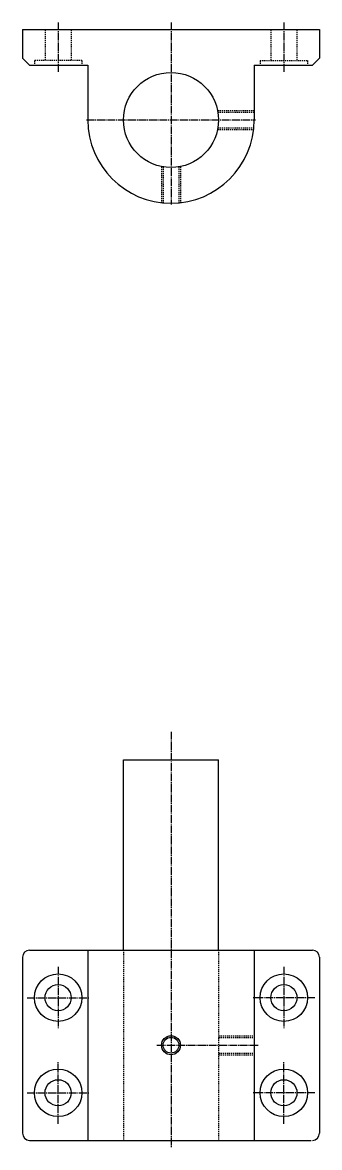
# Model space of a CAD drawing. Extents: x 43 to 671, y 40 to 653.
# Drawn here: x 546.3 to 671.3, y 179.4 to 652.5 of the extents above; entities outside this region: 2.
import ezdxf

# ---------------------------------------------------------------- set-up
doc = ezdxf.new("R2010")
doc.units = 0
doc.header["$LTSCALE"] = 0.25
doc.linetypes.add('CENTER', pattern=[17.5, 13, -1.5, 1.5, -1.5])
doc.linetypes.add('DASHED', pattern=[3.5, 2, -1.5])
doc.layers.get('0').update_dxf_attribs({"linetype": 'CONTINUOUS'})
doc.layers.add('CENTER', color=1, linetype='CENTER')
doc.styles.get("Standard").update_dxf_attribs({"font": 'txt', "bigfont": 'BIGFONT'})

msp = doc.modelspace()

# ---------------------------------------------------------------- linework, layer by layer
for p, q in [((546.26, 649.53), (671.26, 649.53)), ((546.26, 649.53), (546.26, 637.53)), ((671.26, 649.53), (671.26, 637.53)), ((546.26, 637.53), (549.26, 634.53)), ((549.26, 634.53), (573.76, 634.53)), ((573.76, 634.53), (573.76, 611.53)), ((643.76, 634.53), (643.76, 611.53)), ((643.76, 634.53), (668.26, 634.53)), ((668.26, 634.53), (671.26, 637.53)), ((588.76, 342.43), (628.76, 342.43)), ((588.76, 262.43), (588.76, 342.43)), ((628.76, 262.43), (628.76, 342.43)), ((549.26, 262.43), (668.26, 262.43)), ((573.76, 262.43), (573.76, 182.43)), ((643.76, 262.43), (643.76, 182.43)), ((546.26, 259.43), (546.26, 185.43)), ((671.26, 259.43), (671.26, 185.43)), ((549.26, 182.43), (667.76, 182.43)), ((578.88, 182.43), (578.88, 182.43)), ((608.51, 182.43), (608.51, 182.43))]:
    msp.add_line(p, q)
at = {"color": 3, "linetype": 'DASHED'}
for p, q in [((555.76, 649.53), (555.76, 636.53)), ((566.76, 649.53), (566.76, 636.53)), ((650.76, 649.53), (650.76, 636.53)), ((661.76, 649.53), (661.76, 636.53)), ((571.26, 636.53), (551.26, 636.53)), ((551.26, 636.53), (551.26, 634.53)), ((571.26, 636.53), (571.26, 634.53)), ((646.26, 636.53), (666.26, 636.53)), ((646.26, 636.53), (646.26, 634.53)), ((666.26, 636.53), (666.26, 634.53)), ((628.35, 615.53), (643.76, 615.53)), ((628.48, 614.85), (643.76, 614.85)), ((628.35, 607.53), (643.53, 607.53)), ((628.48, 608.2), (643.6, 608.2)), ((604.76, 591.93), (604.76, 576.76)), ((605.43, 591.8), (605.43, 576.68)), ((612.08, 591.8), (612.08, 576.68)), ((612.76, 591.93), (612.76, 576.76)), ((588.76, 262.43), (588.76, 182.43)), ((628.76, 262.43), (628.76, 182.43)), ((628.76, 226.43), (643.76, 226.43)), ((628.76, 225.75), (643.76, 225.75)), ((628.76, 219.1), (643.76, 219.1)), ((628.76, 218.43), (643.76, 218.43))]:
    msp.add_line(p, q, dxfattribs=at)
for centre, radius in [((608.76, 611.53), 20), ((561.26, 242.43), 10), ((656.26, 242.43), 10), ((561.26, 242.43), 5.5), ((656.26, 242.43), 5.5), ((608.76, 222.43), 3.32), ((561.26, 202.43), 10), ((656.26, 202.43), 10), ((561.26, 202.43), 5.5), ((656.26, 202.43), 5.5)]:
    msp.add_circle(centre, radius)
at = {"color": 3}
msp.add_circle((608.76, 222.43), 4, dxfattribs=at)
for centre, radius, start, end in [((608.76, 611.53), 35, 180, 0), ((549.26, 259.43), 3, 90, 180), ((668.26, 259.43), 3, 0, 90), ((549.26, 185.43), 3, 180, 270), ((668.26, 185.43), 3, 270, 0)]:
    msp.add_arc(centre, radius, start, end)
at = {"layer": 'CENTER', "color": 1, "linetype": 'CENTER'}
for p, q in [((561.26, 652.53), (561.26, 631.53)), ((608.76, 652.53), (608.76, 576.03)), ((656.26, 652.53), (656.26, 631.53)), ((573.26, 611.53), (644.26, 611.53)), ((608.76, 354.19), (608.76, 179.43)), ((561.26, 255.43), (561.26, 229.43)), ((656.26, 255.43), (656.26, 229.43)), ((548.26, 242.43), (574.26, 242.43)), ((669.26, 242.43), (643.26, 242.43)), ((602.76, 222.43), (645.76, 222.43)), ((561.26, 189.43), (561.26, 215.43)), ((656.26, 189.43), (656.26, 215.43)), ((548.26, 202.43), (574.26, 202.43)), ((669.26, 202.43), (643.26, 202.43))]:
    msp.add_line(p, q, dxfattribs=at)

# ---------------------------------------------------------------- texts
for s, p in [('MSSTN 40-160', (40, 100)), ('MSSTN40', (40, 40))]:
    msp.add_text(s, height=16).set_placement(p)

doc.saveas('drawing.dxf')
